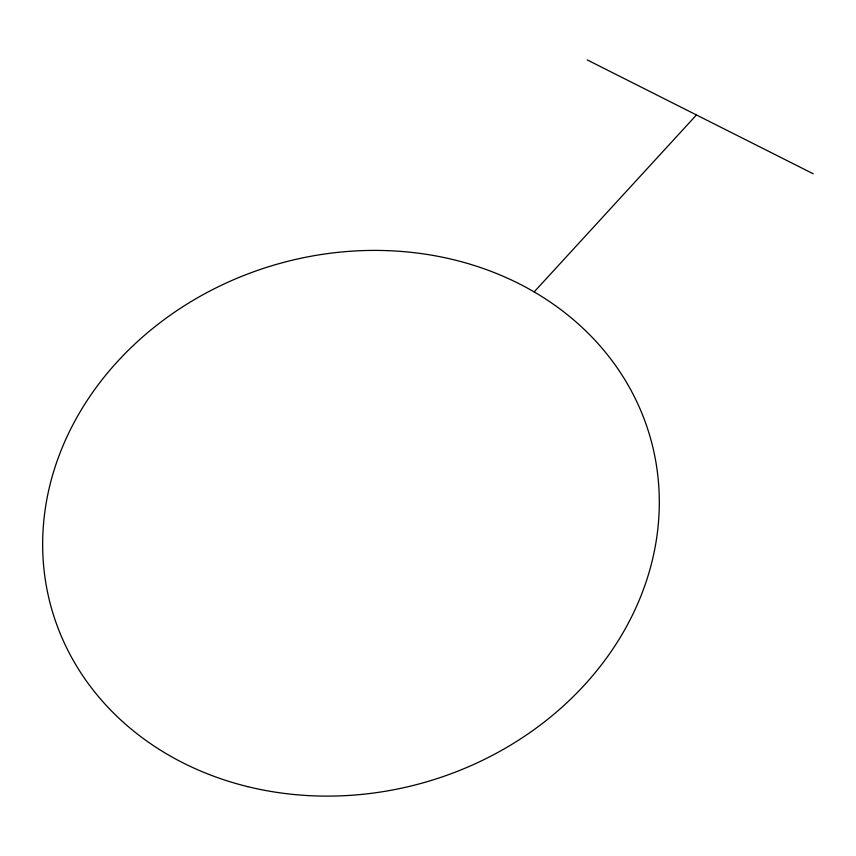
<?xml version="1.0" encoding="UTF-8"?>
<svg xmlns="http://www.w3.org/2000/svg" width="856" height="856" viewBox="0 0 856 856"><rect width="100%" height="100%" fill="white"/><g stroke="black" fill="none" stroke-linecap="round" stroke-linejoin="round"><path stroke-width="1.28" d="M534.155 291.917L696.463 114.95M587.184 59.899L813.2 173.768M247.641 786.621A311.338 269.394 -16.1 0 0 654.219 453.359A311.338 269.394 -16.1 0 0 151.084 329.795A311.338 269.394 -16.1 0 0 247.641 786.621"/></g></svg>
